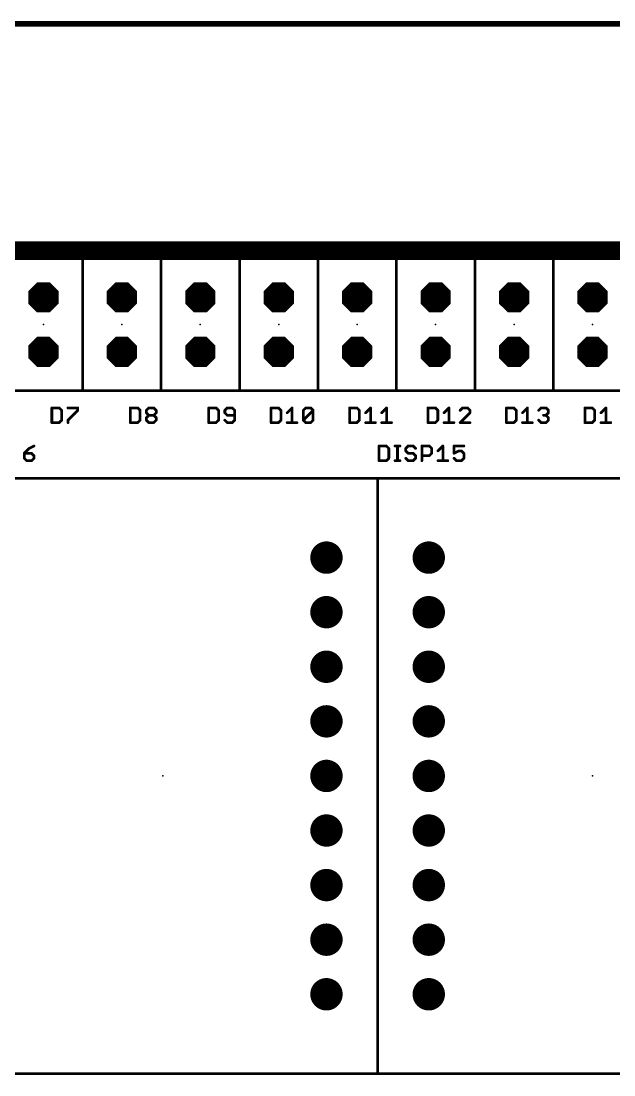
# Model space of a CAD drawing. Extents: x 0 to 426, y 0 to 160.
# Drawn here: x 53.41 to 80.99, y 111.09 to 160.13 of the extents above; entities that cross this region are included whole.
import ezdxf

# ---------------------------------------------------------------- set-up
doc = ezdxf.new("R2010")
doc.units = 0
doc.header["$MEASUREMENT"] = 0
doc.layers.get('0').update_dxf_attribs({"linetype": 'CONTINUOUS'})
for name, color, linetype in [('17', 82, 'CONTINUOUS'), ('20', 7, 'CONTINUOUS'), ('21', 253, 'CONTINUOUS'), ('23', 7, 'CONTINUOUS'), ('25', 253, 'CONTINUOUS')]:
    doc.layers.add(name, color=color, linetype=linetype)

# ---------------------------------------------------------------- blocks, each defined once
blk = doc.blocks.new('OCTAGONP')
at = {"const_width": 0.5}
blk.add_lwpolyline([(-0.25, -0.1036), (-0.25, 0.1036), (-0.1036, 0.25), (0.1036, 0.25), (0.25, 0.1036), (0.25, -0.1036), (0.1036, -0.25), (-0.1036, -0.25), (-0.25, -0.1036), (-0.25, 0.1036)], dxfattribs=at)
blk = doc.blocks.new('ROUNDP')
at = {"const_width": 0.5}
blk.add_lwpolyline([(0, -0.25, 1), (0, 0.25, 1), (0, -0.25)], format="xyb", dxfattribs=at)

msp = doc.modelspace()

# ---------------------------------------------------------------- linework, layer by layer
at = {"layer": '20', "const_width": 0.254}
msp.add_lwpolyline([(395, 160), (5, 160)], dxfattribs=at)
at = {"layer": '21', "const_width": 0.127}
for points in [[(56.275, 149.81), (52.625, 149.81)], [(56.275, 149.81), (52.625, 149.81)], [(56.275, 149.683), (52.625, 149.683)], [(56.275, 149.556), (52.625, 149.556)], [(56.275, 149.075), (56.275, 149.81)], [(59.925, 149.81), (56.275, 149.81)], [(56.275, 149.81), (56.275, 149.075)], [(59.925, 149.81), (56.275, 149.81)], [(59.925, 149.683), (56.275, 149.683)], [(59.925, 149.556), (56.275, 149.556)], [(59.925, 149.075), (59.925, 149.81)], [(63.575, 149.81), (59.925, 149.81)], [(59.925, 149.81), (59.925, 149.075)], [(63.575, 149.81), (59.925, 149.81)], [(63.575, 149.683), (59.925, 149.683)], [(63.575, 149.556), (59.925, 149.556)], [(63.575, 149.075), (63.575, 149.81)], [(67.225, 149.81), (63.575, 149.81)], [(63.575, 149.81), (63.575, 149.075)], [(67.225, 149.81), (63.575, 149.81)], [(67.225, 149.683), (63.575, 149.683)], [(67.225, 149.556), (63.575, 149.556)], [(67.225, 149.075), (67.225, 149.81)], [(70.875, 149.81), (67.225, 149.81)], [(67.225, 149.81), (67.225, 149.075)], [(70.875, 149.81), (67.225, 149.81)], [(70.875, 149.683), (67.225, 149.683)], [(70.875, 149.556), (67.225, 149.556)], [(70.875, 149.075), (70.875, 149.81)], [(74.525, 149.81), (70.875, 149.81)], [(70.875, 149.81), (70.875, 149.075)], [(74.525, 149.81), (70.875, 149.81)], [(74.525, 149.683), (70.875, 149.683)], [(74.525, 149.556), (70.875, 149.556)], [(74.525, 149.075), (74.525, 149.81)], [(78.175, 149.81), (74.525, 149.81)], [(74.525, 149.81), (74.525, 149.075)], [(78.175, 149.81), (74.525, 149.81)], [(78.175, 149.683), (74.525, 149.683)], [(78.175, 149.556), (74.525, 149.556)], [(78.175, 149.075), (78.175, 149.81)], [(81.825, 149.81), (78.175, 149.81)], [(78.175, 149.81), (78.175, 149.075)], [(81.825, 149.81), (78.175, 149.81)], [(81.825, 149.683), (78.175, 149.683)], [(81.825, 149.556), (78.175, 149.556)], [(56.275, 149.429), (52.625, 149.429)], [(56.275, 149.302), (52.625, 149.302)], [(56.275, 149.175), (52.625, 149.175)], [(52.625, 149.075), (56.275, 149.075)], [(52.625, 149.075), (56.275, 149.075)], [(59.925, 149.429), (56.275, 149.429)], [(59.925, 149.302), (56.275, 149.302)], [(59.925, 149.175), (56.275, 149.175)], [(56.275, 149.075), (56.275, 142.925)], [(56.275, 149.075), (59.925, 149.075)], [(56.275, 142.925), (56.275, 149.075)], [(56.275, 149.075), (59.925, 149.075)], [(63.575, 149.429), (59.925, 149.429)], [(63.575, 149.302), (59.925, 149.302)], [(63.575, 149.175), (59.925, 149.175)], [(59.925, 149.075), (59.925, 142.925)], [(59.925, 149.075), (63.575, 149.075)], [(59.925, 142.925), (59.925, 149.075)], [(59.925, 149.075), (63.575, 149.075)], [(67.225, 149.429), (63.575, 149.429)], [(67.225, 149.302), (63.575, 149.302)], [(67.225, 149.175), (63.575, 149.175)], [(63.575, 149.075), (63.575, 142.925)], [(63.575, 149.075), (67.225, 149.075)], [(63.575, 142.925), (63.575, 149.075)], [(63.575, 149.075), (67.225, 149.075)], [(70.875, 149.429), (67.225, 149.429)], [(70.875, 149.302), (67.225, 149.302)], [(70.875, 149.175), (67.225, 149.175)], [(67.225, 149.075), (67.225, 142.925)], [(67.225, 149.075), (70.875, 149.075)], [(67.225, 142.925), (67.225, 149.075)], [(67.225, 149.075), (70.875, 149.075)], [(74.525, 149.429), (70.875, 149.429)], [(74.525, 149.302), (70.875, 149.302)], [(74.525, 149.175), (70.875, 149.175)], [(70.875, 149.075), (70.875, 142.925)], [(70.875, 149.075), (74.525, 149.075)], [(70.875, 142.925), (70.875, 149.075)], [(70.875, 149.075), (74.525, 149.075)], [(78.175, 149.429), (74.525, 149.429)], [(78.175, 149.302), (74.525, 149.302)], [(78.175, 149.175), (74.525, 149.175)], [(74.525, 149.075), (74.525, 142.925)], [(74.525, 149.075), (78.175, 149.075)], [(74.525, 142.925), (74.525, 149.075)], [(74.525, 149.075), (78.175, 149.075)], [(81.825, 149.429), (78.175, 149.429)], [(81.825, 149.302), (78.175, 149.302)], [(81.825, 149.175), (78.175, 149.175)], [(78.175, 149.075), (78.175, 142.925)], [(78.175, 149.075), (81.825, 149.075)], [(78.175, 142.925), (78.175, 149.075)], [(78.175, 149.075), (81.825, 149.075)], [(56.275, 142.925), (52.625, 142.925)], [(59.925, 142.925), (56.275, 142.925)], [(63.575, 142.925), (59.925, 142.925)], [(67.225, 142.925), (63.575, 142.925)], [(70.875, 142.925), (67.225, 142.925)], [(74.525, 142.925), (70.875, 142.925)], [(78.175, 142.925), (74.525, 142.925)], [(81.825, 142.925), (78.175, 142.925)], [(70, 138.85), (50, 138.85)], [(70, 138.85), (70, 111.15)], [(90, 138.85), (70, 138.85)], [(70, 111.15), (70, 138.85)], [(50, 111.15), (70, 111.15)], [(70, 111.15), (90, 111.15)]]:
    msp.add_lwpolyline(points, dxfattribs=at)
at = {"layer": '21', "const_width": 0.0635}
for points in [[(56.275, 149.7148, 1), (56.275, 149.6513)], [(56.3068, 149.81, 1), (56.2433, 149.81)], [(56.3068, 149.81, 1), (56.2433, 149.81)], [(56.275, 149.8417, 1), (56.275, 149.7783)], [(56.275, 149.8417, 1), (56.275, 149.7783)], [(56.275, 149.5877, 1), (56.275, 149.5243)], [(56.275, 149.7783, 1), (56.275, 149.8417)], [(56.275, 149.7783, 1), (56.275, 149.8417)], [(56.275, 149.6513, 1), (56.275, 149.7148)], [(56.275, 149.5243, 1), (56.275, 149.5877)], [(59.9568, 149.81, 1), (59.8933, 149.81)], [(59.9568, 149.81, 1), (59.8933, 149.81)], [(59.925, 149.8417, 1), (59.925, 149.7783)], [(59.925, 149.8417, 1), (59.925, 149.7783)], [(59.925, 149.7148, 1), (59.925, 149.6513)], [(59.925, 149.5877, 1), (59.925, 149.5243)], [(59.925, 149.7783, 1), (59.925, 149.8417)], [(59.925, 149.7783, 1), (59.925, 149.8417)], [(59.925, 149.6513, 1), (59.925, 149.7148)], [(59.925, 149.5243, 1), (59.925, 149.5877)], [(63.575, 149.7148, 1), (63.575, 149.6513)], [(63.6068, 149.81, 1), (63.5433, 149.81)], [(63.6068, 149.81, 1), (63.5433, 149.81)], [(63.575, 149.8417, 1), (63.575, 149.7783)], [(63.575, 149.8417, 1), (63.575, 149.7783)], [(63.575, 149.5877, 1), (63.575, 149.5243)], [(63.575, 149.7783, 1), (63.575, 149.8417)], [(63.575, 149.7783, 1), (63.575, 149.8417)], [(63.575, 149.6513, 1), (63.575, 149.7148)], [(63.575, 149.5243, 1), (63.575, 149.5877)], [(67.2568, 149.81, 1), (67.1933, 149.81)], [(67.2568, 149.81, 1), (67.1933, 149.81)], [(67.225, 149.8417, 1), (67.225, 149.7783)], [(67.225, 149.8417, 1), (67.225, 149.7783)], [(67.225, 149.7148, 1), (67.225, 149.6513)], [(67.225, 149.5877, 1), (67.225, 149.5243)], [(67.225, 149.7783, 1), (67.225, 149.8417)], [(67.225, 149.7783, 1), (67.225, 149.8417)], [(67.225, 149.6513, 1), (67.225, 149.7148)], [(67.225, 149.5243, 1), (67.225, 149.5877)], [(70.9068, 149.81, 1), (70.8432, 149.81)], [(70.9068, 149.81, 1), (70.8432, 149.81)], [(70.875, 149.7148, 1), (70.875, 149.6513)], [(70.875, 149.8417, 1), (70.875, 149.7783)], [(70.875, 149.8417, 1), (70.875, 149.7783)], [(70.875, 149.5877, 1), (70.875, 149.5243)], [(70.875, 149.7783, 1), (70.875, 149.8417)], [(70.875, 149.7783, 1), (70.875, 149.8417)], [(70.875, 149.6513, 1), (70.875, 149.7148)], [(70.875, 149.5243, 1), (70.875, 149.5877)], [(74.525, 149.7148, 1), (74.525, 149.6513)], [(74.5568, 149.81, 1), (74.4933, 149.81)], [(74.5568, 149.81, 1), (74.4933, 149.81)], [(74.525, 149.8417, 1), (74.525, 149.7783)], [(74.525, 149.8417, 1), (74.525, 149.7783)], [(74.525, 149.5877, 1), (74.525, 149.5243)], [(74.525, 149.7783, 1), (74.525, 149.8417)], [(74.525, 149.7783, 1), (74.525, 149.8417)], [(74.525, 149.6513, 1), (74.525, 149.7148)], [(74.525, 149.5243, 1), (74.525, 149.5877)], [(78.2067, 149.81, 1), (78.1432, 149.81)], [(78.2067, 149.81, 1), (78.1432, 149.81)], [(78.175, 149.8417, 1), (78.175, 149.7783)], [(78.175, 149.8417, 1), (78.175, 149.7783)], [(78.175, 149.7148, 1), (78.175, 149.6513)], [(78.175, 149.5877, 1), (78.175, 149.5243)], [(78.175, 149.7783, 1), (78.175, 149.8417)], [(78.175, 149.7783, 1), (78.175, 149.8417)], [(78.175, 149.6513, 1), (78.175, 149.7148)], [(78.175, 149.5243, 1), (78.175, 149.5877)], [(56.275, 149.3338, 1), (56.275, 149.2703)], [(56.275, 149.1068, 1), (56.275, 149.0433)], [(56.275, 149.1068, 1), (56.275, 149.0433)], [(56.275, 149.4607, 1), (56.275, 149.3973)], [(56.275, 149.2067, 1), (56.275, 149.1433)], [(56.3068, 149.075, 1), (56.2433, 149.075)], [(56.3068, 149.075, 1), (56.2433, 149.075)], [(56.2433, 149.075, 1), (56.3068, 149.075)], [(56.2433, 149.075, 1), (56.3068, 149.075)], [(56.275, 149.3973, 1), (56.275, 149.4607)], [(56.275, 149.2703, 1), (56.275, 149.3338)], [(56.275, 149.1433, 1), (56.275, 149.2067)], [(56.275, 149.0433, 1), (56.275, 149.1068)], [(56.275, 149.0433, 1), (56.275, 149.1068)], [(59.925, 149.4607, 1), (59.925, 149.3973)], [(59.925, 149.3338, 1), (59.925, 149.2703)], [(59.925, 149.2067, 1), (59.925, 149.1433)], [(59.9568, 149.075, 1), (59.8933, 149.075)], [(59.925, 149.1068, 1), (59.925, 149.0433)], [(59.9568, 149.075, 1), (59.8933, 149.075)], [(59.925, 149.1068, 1), (59.925, 149.0433)], [(59.8933, 149.075, 1), (59.9568, 149.075)], [(59.8933, 149.075, 1), (59.9568, 149.075)], [(59.925, 149.3973, 1), (59.925, 149.4607)], [(59.925, 149.2703, 1), (59.925, 149.3338)], [(59.925, 149.1433, 1), (59.925, 149.2067)], [(59.925, 149.0433, 1), (59.925, 149.1068)], [(59.925, 149.0433, 1), (59.925, 149.1068)], [(63.575, 149.3338, 1), (63.575, 149.2703)], [(63.575, 149.1068, 1), (63.575, 149.0433)], [(63.575, 149.1068, 1), (63.575, 149.0433)], [(63.575, 149.4607, 1), (63.575, 149.3973)], [(63.575, 149.2067, 1), (63.575, 149.1433)], [(63.6068, 149.075, 1), (63.5433, 149.075)], [(63.6068, 149.075, 1), (63.5433, 149.075)], [(63.5433, 149.075, 1), (63.6068, 149.075)], [(63.5433, 149.075, 1), (63.6068, 149.075)], [(63.575, 149.3973, 1), (63.575, 149.4607)], [(63.575, 149.2703, 1), (63.575, 149.3338)], [(63.575, 149.1433, 1), (63.575, 149.2067)], [(63.575, 149.0433, 1), (63.575, 149.1068)], [(63.575, 149.0433, 1), (63.575, 149.1068)], [(67.225, 149.4607, 1), (67.225, 149.3973)], [(67.225, 149.3338, 1), (67.225, 149.2703)], [(67.225, 149.2067, 1), (67.225, 149.1433)], [(67.2568, 149.075, 1), (67.1933, 149.075)], [(67.225, 149.1068, 1), (67.225, 149.0433)], [(67.2568, 149.075, 1), (67.1933, 149.075)], [(67.225, 149.1068, 1), (67.225, 149.0433)], [(67.1933, 149.075, 1), (67.2568, 149.075)], [(67.1933, 149.075, 1), (67.2568, 149.075)], [(67.225, 149.3973, 1), (67.225, 149.4607)], [(67.225, 149.2703, 1), (67.225, 149.3338)], [(67.225, 149.1433, 1), (67.225, 149.2067)], [(67.225, 149.0433, 1), (67.225, 149.1068)], [(67.225, 149.0433, 1), (67.225, 149.1068)], [(70.9068, 149.075, 1), (70.8432, 149.075)], [(70.9068, 149.075, 1), (70.8432, 149.075)], [(70.8432, 149.075, 1), (70.9068, 149.075)], [(70.8432, 149.075, 1), (70.9068, 149.075)], [(70.875, 149.3338, 1), (70.875, 149.2703)], [(70.875, 149.1068, 1), (70.875, 149.0433)], [(70.875, 149.1068, 1), (70.875, 149.0433)], [(70.875, 149.4607, 1), (70.875, 149.3973)], [(70.875, 149.2067, 1), (70.875, 149.1433)], [(70.875, 149.3973, 1), (70.875, 149.4607)], [(70.875, 149.2703, 1), (70.875, 149.3338)], [(70.875, 149.1433, 1), (70.875, 149.2067)], [(70.875, 149.0433, 1), (70.875, 149.1068)], [(70.875, 149.0433, 1), (70.875, 149.1068)], [(74.525, 149.3338, 1), (74.525, 149.2703)], [(74.525, 149.1068, 1), (74.525, 149.0433)], [(74.525, 149.1068, 1), (74.525, 149.0433)], [(74.525, 149.4607, 1), (74.525, 149.3973)], [(74.525, 149.2067, 1), (74.525, 149.1433)], [(74.5568, 149.075, 1), (74.4933, 149.075)], [(74.5568, 149.075, 1), (74.4933, 149.075)], [(74.4933, 149.075, 1), (74.5568, 149.075)], [(74.4933, 149.075, 1), (74.5568, 149.075)], [(74.525, 149.3973, 1), (74.525, 149.4607)], [(74.525, 149.2703, 1), (74.525, 149.3338)], [(74.525, 149.1433, 1), (74.525, 149.2067)], [(74.525, 149.0433, 1), (74.525, 149.1068)], [(74.525, 149.0433, 1), (74.525, 149.1068)], [(78.2067, 149.075, 1), (78.1432, 149.075)], [(78.2067, 149.075, 1), (78.1432, 149.075)], [(78.1432, 149.075, 1), (78.2067, 149.075)], [(78.1432, 149.075, 1), (78.2067, 149.075)], [(78.175, 149.4607, 1), (78.175, 149.3973)], [(78.175, 149.3338, 1), (78.175, 149.2703)], [(78.175, 149.2067, 1), (78.175, 149.1433)], [(78.175, 149.1068, 1), (78.175, 149.0433)], [(78.175, 149.1068, 1), (78.175, 149.0433)], [(78.175, 149.3973, 1), (78.175, 149.4607)], [(78.175, 149.2703, 1), (78.175, 149.3338)], [(78.175, 149.1433, 1), (78.175, 149.2067)], [(78.175, 149.0433, 1), (78.175, 149.1068)], [(78.175, 149.0433, 1), (78.175, 149.1068)], [(56.275, 142.9567, 1), (56.275, 142.8933)], [(56.2433, 142.925, 1), (56.3068, 142.925)], [(56.2433, 142.925, 1), (56.3068, 142.925)], [(56.275, 142.8933, 1), (56.275, 142.9567)], [(59.925, 142.9567, 1), (59.925, 142.8933)], [(59.8933, 142.925, 1), (59.9568, 142.925)], [(59.8933, 142.925, 1), (59.9568, 142.925)], [(59.925, 142.8933, 1), (59.925, 142.9567)], [(63.575, 142.9567, 1), (63.575, 142.8933)], [(63.5433, 142.925, 1), (63.6068, 142.925)], [(63.5433, 142.925, 1), (63.6068, 142.925)], [(63.575, 142.8933, 1), (63.575, 142.9567)], [(67.225, 142.9567, 1), (67.225, 142.8933)], [(67.1933, 142.925, 1), (67.2568, 142.925)], [(67.1933, 142.925, 1), (67.2568, 142.925)], [(67.225, 142.8933, 1), (67.225, 142.9567)], [(70.8432, 142.925, 1), (70.9068, 142.925)], [(70.8432, 142.925, 1), (70.9068, 142.925)], [(70.875, 142.9567, 1), (70.875, 142.8933)], [(70.875, 142.8933, 1), (70.875, 142.9567)], [(74.525, 142.9567, 1), (74.525, 142.8933)], [(74.4933, 142.925, 1), (74.5568, 142.925)], [(74.4933, 142.925, 1), (74.5568, 142.925)], [(74.525, 142.8933, 1), (74.525, 142.9567)], [(78.1432, 142.925, 1), (78.2067, 142.925)], [(78.1432, 142.925, 1), (78.2067, 142.925)], [(78.175, 142.9567, 1), (78.175, 142.8933)], [(78.175, 142.8933, 1), (78.175, 142.9567)], [(70.0318, 138.85, 1), (69.9682, 138.85)], [(70.0318, 138.85, 1), (69.9682, 138.85)], [(70, 138.8817, 1), (70, 138.8183)], [(70, 138.8183, 1), (70, 138.8817)], [(69.9682, 111.15, 1), (70.0318, 111.15)], [(69.9682, 111.15, 1), (70.0318, 111.15)], [(70, 111.1818, 1), (70, 111.1183)], [(70, 111.1183, 1), (70, 111.1818)]]:
    msp.add_lwpolyline(points, format="xyb", dxfattribs=at)
at = {"layer": '23'}
for p in [(54.45, 146), (58.1, 146), (61.75, 146), (65.4, 146), (69.05, 146), (72.7, 146), (76.35, 146), (80, 146), (60, 125), (80, 125)]:
    msp.add_point(p, dxfattribs=at)
at = {"layer": '25', "const_width": 0.127}
for points in [[(54.8417, 142.1271), (54.8417, 141.4407)], [(55.1849, 142.1271), (54.8417, 142.1271)], [(55.2993, 142.0127), (55.1849, 142.1271)], [(55.2993, 141.5551), (55.2993, 142.0127)], [(55.5901, 142.1271), (56.0477, 142.1271)], [(56.0477, 142.0127), (55.5901, 141.5551)], [(56.0477, 142.1271), (56.0477, 142.0127)], [(58.4917, 142.1271), (58.4917, 141.4407)], [(58.8349, 142.1271), (58.4917, 142.1271)], [(58.9493, 142.0127), (58.8349, 142.1271)], [(58.9493, 141.5551), (58.9493, 142.0127)], [(59.2401, 142.0127), (59.3545, 142.1271)], [(59.2401, 141.8983), (59.2401, 142.0127)], [(59.3545, 141.7839), (59.2401, 141.8983)], [(59.2401, 141.6695), (59.3545, 141.7839)], [(59.2401, 141.5551), (59.2401, 141.6695)], [(59.3545, 142.1271), (59.5833, 142.1271)], [(59.3545, 141.7839), (59.5833, 141.7839)], [(59.5833, 142.1271), (59.6977, 142.0127)], [(59.6977, 141.8983), (59.5833, 141.7839)], [(59.5833, 141.7839), (59.6977, 141.6695)], [(59.6977, 142.0127), (59.6977, 141.8983)], [(59.6977, 141.6695), (59.6977, 141.5551)], [(62.1417, 142.1271), (62.1417, 141.4407)], [(62.4849, 142.1271), (62.1417, 142.1271)], [(62.5993, 142.0127), (62.4849, 142.1271)], [(62.5993, 141.5551), (62.5993, 142.0127)], [(63.0045, 142.1271), (62.8901, 142.0127)], [(62.8901, 142.0127), (62.8901, 141.8983)], [(62.8901, 141.8983), (63.0045, 141.7839)], [(63.2333, 142.1271), (63.0045, 142.1271)], [(63.0045, 141.7839), (63.3477, 141.7839)], [(63.3477, 142.0127), (63.2333, 142.1271)], [(63.3477, 141.5551), (63.3477, 142.0127)], [(65.0433, 142.1271), (65.0433, 141.4407)], [(65.3864, 142.1271), (65.0433, 142.1271)], [(65.5008, 142.0127), (65.3864, 142.1271)], [(65.5008, 141.5551), (65.5008, 142.0127)], [(65.7917, 141.8983), (66.0205, 142.1271)], [(66.0205, 142.1271), (66.0205, 141.4407)], [(66.5401, 142.0127), (66.6545, 142.1271)], [(66.5401, 141.5551), (66.5401, 142.0127)], [(66.5401, 141.5551), (66.9977, 142.0127)], [(66.6545, 142.1271), (66.8833, 142.1271)], [(66.8833, 142.1271), (66.9977, 142.0127)], [(66.9977, 142.0127), (66.9977, 141.5551)], [(68.6933, 142.1271), (68.6933, 141.4407)], [(69.0364, 142.1271), (68.6933, 142.1271)], [(69.1508, 142.0127), (69.0364, 142.1271)], [(69.1508, 141.5551), (69.1508, 142.0127)], [(69.4417, 141.8983), (69.6705, 142.1271)], [(69.6705, 142.1271), (69.6705, 141.4407)], [(70.1901, 141.8983), (70.4189, 142.1271)], [(70.4189, 142.1271), (70.4189, 141.4407)], [(72.3433, 142.1271), (72.3433, 141.4407)], [(72.6864, 142.1271), (72.3433, 142.1271)], [(72.8008, 142.0127), (72.6864, 142.1271)], [(72.8008, 141.5551), (72.8008, 142.0127)], [(73.0917, 141.8983), (73.3205, 142.1271)], [(73.3205, 142.1271), (73.3205, 141.4407)], [(73.9545, 142.1271), (73.8401, 142.0127)], [(73.8401, 141.4407), (74.2977, 141.8983)], [(74.1833, 142.1271), (73.9545, 142.1271)], [(74.2977, 142.0127), (74.1833, 142.1271)], [(74.2977, 141.8983), (74.2977, 142.0127)], [(75.9933, 142.1271), (75.9933, 141.4407)], [(76.3364, 142.1271), (75.9933, 142.1271)], [(76.4508, 142.0127), (76.3364, 142.1271)], [(76.4508, 141.5551), (76.4508, 142.0127)], [(76.7417, 141.8983), (76.9705, 142.1271)], [(76.9705, 142.1271), (76.9705, 141.4407)], [(77.4901, 142.0127), (77.6045, 142.1271)], [(77.6045, 142.1271), (77.8333, 142.1271)], [(77.8333, 141.7839), (77.7189, 141.7839)], [(77.8333, 142.1271), (77.9477, 142.0127)], [(77.9477, 141.8983), (77.8333, 141.7839)], [(77.8333, 141.7839), (77.9477, 141.6695)], [(77.9477, 142.0127), (77.9477, 141.8983)], [(77.9477, 141.6695), (77.9477, 141.5551)], [(79.6433, 142.1271), (79.6433, 141.4407)], [(79.9864, 142.1271), (79.6433, 142.1271)], [(80.1008, 142.0127), (79.9864, 142.1271)], [(80.1008, 141.5551), (80.1008, 142.0127)], [(80.3917, 141.8983), (80.6205, 142.1271)], [(80.6205, 142.1271), (80.6205, 141.4407)], [(54.8417, 141.4407), (55.1849, 141.4407)], [(55.1849, 141.4407), (55.2993, 141.5551)], [(55.5901, 141.5551), (55.5901, 141.4407)], [(58.4917, 141.4407), (58.8349, 141.4407)], [(58.8349, 141.4407), (58.9493, 141.5551)], [(59.3545, 141.4407), (59.2401, 141.5551)], [(59.5833, 141.4407), (59.3545, 141.4407)], [(59.6977, 141.5551), (59.5833, 141.4407)], [(62.1417, 141.4407), (62.4849, 141.4407)], [(62.4849, 141.4407), (62.5993, 141.5551)], [(62.8901, 141.5551), (63.0045, 141.4407)], [(63.0045, 141.4407), (63.2333, 141.4407)], [(63.2333, 141.4407), (63.3477, 141.5551)], [(65.0433, 141.4407), (65.3864, 141.4407)], [(65.3864, 141.4407), (65.5008, 141.5551)], [(65.7917, 141.4407), (66.2493, 141.4407)], [(66.6545, 141.4407), (66.5401, 141.5551)], [(66.8833, 141.4407), (66.6545, 141.4407)], [(66.9977, 141.5551), (66.8833, 141.4407)], [(68.6933, 141.4407), (69.0364, 141.4407)], [(69.0364, 141.4407), (69.1508, 141.5551)], [(69.4417, 141.4407), (69.8993, 141.4407)], [(70.1901, 141.4407), (70.6477, 141.4407)], [(72.3433, 141.4407), (72.6864, 141.4407)], [(72.6864, 141.4407), (72.8008, 141.5551)], [(73.0917, 141.4407), (73.5493, 141.4407)], [(74.2977, 141.4407), (73.8401, 141.4407)], [(75.9933, 141.4407), (76.3364, 141.4407)], [(76.3364, 141.4407), (76.4508, 141.5551)], [(76.7417, 141.4407), (77.1993, 141.4407)], [(77.6045, 141.4407), (77.4901, 141.5551)], [(77.8333, 141.4407), (77.6045, 141.4407)], [(77.9477, 141.5551), (77.8333, 141.4407)], [(79.6433, 141.4407), (79.9864, 141.4407)], [(79.9864, 141.4407), (80.1008, 141.5551)], [(80.3917, 141.4407), (80.8493, 141.4407)], [(53.7849, 140.2405), (53.5561, 140.0117)], [(54.0137, 140.3549), (53.7849, 140.2405)], [(70.0635, 140.3549), (70.0635, 139.6685)], [(70.4067, 140.3549), (70.0635, 140.3549)], [(70.5211, 140.2405), (70.4067, 140.3549)], [(70.5211, 139.7829), (70.5211, 140.2405)], [(70.8119, 140.3549), (71.0407, 140.3549)], [(70.9263, 139.6685), (70.9263, 140.3549)], [(71.4253, 140.3549), (71.3109, 140.2405)], [(71.3109, 140.2405), (71.3109, 140.1261)], [(71.654, 140.3549), (71.4253, 140.3549)], [(71.7685, 140.2405), (71.654, 140.3549)], [(72.0593, 139.6685), (72.0593, 140.3549)], [(72.0593, 140.3549), (72.4025, 140.3549)], [(72.4025, 140.3549), (72.5169, 140.2405)], [(72.5169, 140.2405), (72.5169, 140.0117)], [(72.8077, 140.1261), (73.0365, 140.3549)], [(73.0365, 140.3549), (73.0365, 139.6685)], [(74.0137, 140.3549), (73.5561, 140.3549)], [(73.5561, 140.3549), (73.5561, 140.0117)], [(53.5561, 140.0117), (53.5561, 139.7829)], [(53.8993, 140.0117), (53.5561, 140.0117)], [(53.5561, 139.7829), (53.6705, 139.6685)], [(54.0137, 139.8973), (53.8993, 140.0117)], [(53.8993, 139.6685), (54.0137, 139.7829)], [(54.0137, 139.7829), (54.0137, 139.8973)], [(70.4067, 139.6685), (70.5211, 139.7829)], [(71.3109, 140.1261), (71.4253, 140.0117)], [(71.4253, 139.6685), (71.3109, 139.7829)], [(71.4253, 140.0117), (71.654, 140.0117)], [(71.654, 140.0117), (71.7685, 139.8973)], [(71.7685, 139.7829), (71.654, 139.6685)], [(71.7685, 139.8973), (71.7685, 139.7829)], [(72.4025, 139.8973), (72.0593, 139.8973)], [(72.5169, 140.0117), (72.4025, 139.8973)], [(73.5561, 140.0117), (73.7849, 140.1261)], [(73.6705, 139.6685), (73.5561, 139.7829)], [(73.7849, 140.1261), (73.8993, 140.1261)], [(73.8993, 140.1261), (74.0137, 140.0117)], [(74.0137, 139.7829), (73.8993, 139.6685)], [(74.0137, 140.0117), (74.0137, 139.7829)], [(53.6705, 139.6685), (53.8993, 139.6685)], [(70.0635, 139.6685), (70.4067, 139.6685)], [(70.8119, 139.6685), (71.0407, 139.6685)], [(71.654, 139.6685), (71.4253, 139.6685)], [(72.8077, 139.6685), (73.2653, 139.6685)], [(73.8993, 139.6685), (73.6705, 139.6685)]]:
    msp.add_lwpolyline(points, dxfattribs=at)
at = {"layer": '25', "const_width": 0.0635}
for points in [[(54.8734, 142.1271, 1), (54.8099, 142.1271)], [(54.8417, 142.1588, 1), (54.8417, 142.0953)], [(55.2073, 142.1495, 1), (55.1624, 142.1046)], [(55.1849, 142.0953, 1), (55.1849, 142.1588)], [(55.331, 142.0127, 1), (55.2675, 142.0127)], [(55.2768, 141.9902, 1), (55.3217, 142.0351)], [(55.5901, 142.1588, 1), (55.5901, 142.0953)], [(56.0794, 142.1271, 1), (56.0159, 142.1271)], [(56.0159, 142.0127, 1), (56.0794, 142.0127)], [(56.0701, 141.9902, 1), (56.0252, 142.0351)], [(56.0477, 142.0953, 1), (56.0477, 142.1588)], [(58.5234, 142.1271, 1), (58.4599, 142.1271)], [(58.4917, 142.1588, 1), (58.4917, 142.0953)], [(58.8573, 142.1495, 1), (58.8124, 142.1046)], [(58.8349, 142.0953, 1), (58.8349, 142.1588)], [(58.981, 142.0127, 1), (58.9175, 142.0127)], [(58.9268, 141.9902, 1), (58.9717, 142.0351)], [(59.2718, 142.0127, 1), (59.2083, 142.0127)], [(59.2083, 141.8983, 1), (59.2718, 141.8983)], [(59.2718, 141.6695, 1), (59.2083, 141.6695)], [(59.2176, 142.0351, 1), (59.2625, 141.9902)], [(59.2625, 141.9207, 1), (59.2176, 141.8758)], [(59.3545, 142.1588, 1), (59.3545, 142.0953)], [(59.3545, 141.8156, 1), (59.3545, 141.7521)], [(59.3769, 142.1046, 1), (59.332, 142.1495)], [(59.3769, 141.7614, 1), (59.332, 141.8063)], [(59.332, 141.7614, 1), (59.3769, 141.8063)], [(59.6057, 142.1495, 1), (59.5608, 142.1046)], [(59.6057, 141.8063, 1), (59.5608, 141.7614)], [(59.5608, 141.8063, 1), (59.6057, 141.7614)], [(59.5833, 142.0953, 1), (59.5833, 142.1588)], [(59.5833, 141.7521, 1), (59.5833, 141.8156)], [(59.7294, 142.0127, 1), (59.6659, 142.0127)], [(59.6659, 141.8983, 1), (59.7294, 141.8983)], [(59.7294, 141.6695, 1), (59.6659, 141.6695)], [(59.6752, 141.9902, 1), (59.7201, 142.0351)], [(59.7201, 141.8758, 1), (59.6752, 141.9207)], [(62.1734, 142.1271, 1), (62.1099, 142.1271)], [(62.1417, 142.1588, 1), (62.1417, 142.0953)], [(62.5073, 142.1495, 1), (62.4624, 142.1046)], [(62.4849, 142.0953, 1), (62.4849, 142.1588)], [(62.631, 142.0127, 1), (62.5675, 142.0127)], [(62.5768, 141.9902, 1), (62.6217, 142.0351)], [(62.9218, 142.0127, 1), (62.8583, 142.0127)], [(62.8676, 142.0351, 1), (62.9125, 141.9902)], [(62.9125, 141.9207, 1), (62.8676, 141.8758)], [(62.8583, 141.8983, 1), (62.9218, 141.8983)], [(63.0045, 142.1588, 1), (63.0045, 142.0953)], [(63.0045, 141.8156, 1), (63.0045, 141.7521)], [(63.0269, 142.1046, 1), (62.982, 142.1495)], [(62.982, 141.7614, 1), (63.0269, 141.8063)], [(63.2557, 142.1495, 1), (63.2108, 142.1046)], [(63.2333, 142.0953, 1), (63.2333, 142.1588)], [(63.3794, 142.0127, 1), (63.3159, 142.0127)], [(63.3252, 141.9902, 1), (63.3701, 142.0351)], [(63.3477, 141.7521, 1), (63.3477, 141.8156)], [(65.075, 142.1271, 1), (65.0115, 142.1271)], [(65.0433, 142.1588, 1), (65.0433, 142.0953)], [(65.4089, 142.1495, 1), (65.364, 142.1046)], [(65.3864, 142.0953, 1), (65.3864, 142.1588)], [(65.5326, 142.0127, 1), (65.4691, 142.0127)], [(65.4784, 141.9902, 1), (65.5233, 142.0351)], [(65.7692, 141.9207, 1), (65.8141, 141.8758)], [(66.0522, 142.1271, 1), (65.9887, 142.1271)], [(66.0429, 142.1046, 1), (65.998, 142.1495)], [(66.5718, 142.0127, 1), (66.5083, 142.0127)], [(66.5176, 142.0351, 1), (66.5625, 141.9902)], [(66.6545, 142.1588, 1), (66.6545, 142.0953)], [(66.6769, 142.1046, 1), (66.632, 142.1495)], [(66.9057, 142.1495, 1), (66.8608, 142.1046)], [(66.8833, 142.0953, 1), (66.8833, 142.1588)], [(67.0294, 142.0127, 1), (66.9659, 142.0127)], [(67.0201, 141.9902, 1), (66.9752, 142.0351)], [(66.9752, 141.9902, 1), (67.0201, 142.0351)], [(68.725, 142.1271, 1), (68.6615, 142.1271)], [(68.6933, 142.1588, 1), (68.6933, 142.0953)], [(69.0589, 142.1495, 1), (69.014, 142.1046)], [(69.0364, 142.0953, 1), (69.0364, 142.1588)], [(69.1826, 142.0127, 1), (69.1191, 142.0127)], [(69.1284, 141.9902, 1), (69.1733, 142.0351)], [(69.4192, 141.9207, 1), (69.4641, 141.8758)], [(69.7022, 142.1271, 1), (69.6387, 142.1271)], [(69.6929, 142.1046, 1), (69.648, 142.1495)], [(70.1676, 141.9207, 1), (70.2125, 141.8758)], [(70.4506, 142.1271, 1), (70.3871, 142.1271)], [(70.4413, 142.1046, 1), (70.3964, 142.1495)], [(72.375, 142.1271, 1), (72.3115, 142.1271)], [(72.3433, 142.1588, 1), (72.3433, 142.0953)], [(72.7089, 142.1495, 1), (72.664, 142.1046)], [(72.6864, 142.0953, 1), (72.6864, 142.1588)], [(72.8326, 142.0127, 1), (72.7691, 142.0127)], [(72.7784, 141.9902, 1), (72.8233, 142.0351)], [(73.0692, 141.9207, 1), (73.1141, 141.8758)], [(73.3522, 142.1271, 1), (73.2887, 142.1271)], [(73.3429, 142.1046, 1), (73.298, 142.1495)], [(73.8176, 142.0351, 1), (73.8625, 141.9902)], [(73.9545, 142.1588, 1), (73.9545, 142.0953)], [(73.9769, 142.1046, 1), (73.932, 142.1495)], [(74.2057, 142.1495, 1), (74.1608, 142.1046)], [(74.1833, 142.0953, 1), (74.1833, 142.1588)], [(74.3294, 142.0127, 1), (74.2659, 142.0127)], [(74.2659, 141.8983, 1), (74.3294, 141.8983)], [(74.3201, 141.8758, 1), (74.2752, 141.9207)], [(74.2752, 141.9902, 1), (74.3201, 142.0351)], [(76.025, 142.1271, 1), (75.9615, 142.1271)], [(75.9933, 142.1588, 1), (75.9933, 142.0953)], [(76.3589, 142.1495, 1), (76.314, 142.1046)], [(76.3364, 142.0953, 1), (76.3364, 142.1588)], [(76.4826, 142.0127, 1), (76.4191, 142.0127)], [(76.4284, 141.9902, 1), (76.4733, 142.0351)], [(76.7192, 141.9207, 1), (76.7641, 141.8758)], [(77.0022, 142.1271, 1), (76.9387, 142.1271)], [(76.9929, 142.1046, 1), (76.948, 142.1495)], [(77.4676, 142.0351, 1), (77.5125, 141.9902)], [(77.6045, 142.1588, 1), (77.6045, 142.0953)], [(77.6269, 142.1046, 1), (77.582, 142.1495)], [(77.7189, 141.8156, 1), (77.7189, 141.7521)], [(77.8557, 142.1495, 1), (77.8108, 142.1046)], [(77.8557, 141.8063, 1), (77.8108, 141.7614)], [(77.8108, 141.8063, 1), (77.8557, 141.7614)], [(77.8333, 142.0953, 1), (77.8333, 142.1588)], [(77.8333, 141.7521, 1), (77.8333, 141.8156)], [(77.9794, 142.0127, 1), (77.9159, 142.0127)], [(77.9159, 141.8983, 1), (77.9794, 141.8983)], [(77.9794, 141.6695, 1), (77.9159, 141.6695)], [(77.9701, 141.8758, 1), (77.9252, 141.9207)], [(77.9252, 141.9902, 1), (77.9701, 142.0351)], [(79.675, 142.1271, 1), (79.6115, 142.1271)], [(79.6433, 142.1588, 1), (79.6433, 142.0953)], [(80.0089, 142.1495, 1), (79.964, 142.1046)], [(79.9864, 142.0953, 1), (79.9864, 142.1588)], [(80.1326, 142.0127, 1), (80.0691, 142.0127)], [(80.0784, 141.9902, 1), (80.1233, 142.0351)], [(80.3692, 141.9207, 1), (80.4141, 141.8758)], [(80.6522, 142.1271, 1), (80.5887, 142.1271)], [(80.6429, 142.1046, 1), (80.598, 142.1495)], [(54.8417, 141.4725, 1), (54.8417, 141.409)], [(54.8099, 141.4407, 1), (54.8734, 141.4407)], [(55.1624, 141.4632, 1), (55.2073, 141.4182)], [(55.1849, 141.409, 1), (55.1849, 141.4725)], [(55.2675, 141.5551, 1), (55.331, 141.5551)], [(55.3217, 141.5326, 1), (55.2768, 141.5775)], [(55.6218, 141.5551, 1), (55.5583, 141.5551)], [(55.5676, 141.5775, 1), (55.6125, 141.5326)], [(55.5583, 141.4407, 1), (55.6218, 141.4407)], [(58.4917, 141.4725, 1), (58.4917, 141.409)], [(58.4599, 141.4407, 1), (58.5234, 141.4407)], [(58.8124, 141.4632, 1), (58.8573, 141.4182)], [(58.8349, 141.409, 1), (58.8349, 141.4725)], [(58.9175, 141.5551, 1), (58.981, 141.5551)], [(58.9717, 141.5326, 1), (58.9268, 141.5775)], [(59.2083, 141.5551, 1), (59.2718, 141.5551)], [(59.2176, 141.6919, 1), (59.2625, 141.647)], [(59.2625, 141.5775, 1), (59.2176, 141.5326)], [(59.3545, 141.4725, 1), (59.3545, 141.409)], [(59.332, 141.4182, 1), (59.3769, 141.4632)], [(59.5608, 141.4632, 1), (59.6057, 141.4182)], [(59.5833, 141.409, 1), (59.5833, 141.4725)], [(59.6659, 141.5551, 1), (59.7294, 141.5551)], [(59.6752, 141.647, 1), (59.7201, 141.6919)], [(59.7201, 141.5326, 1), (59.6752, 141.5775)], [(62.1099, 141.4407, 1), (62.1734, 141.4407)], [(62.1417, 141.4725, 1), (62.1417, 141.409)], [(62.4624, 141.4632, 1), (62.5073, 141.4182)], [(62.4849, 141.409, 1), (62.4849, 141.4725)], [(62.5675, 141.5551, 1), (62.631, 141.5551)], [(62.6217, 141.5326, 1), (62.5768, 141.5775)], [(62.9125, 141.5775, 1), (62.8676, 141.5326)], [(63.0045, 141.4725, 1), (63.0045, 141.409)], [(62.982, 141.4182, 1), (63.0269, 141.4632)], [(63.2108, 141.4632, 1), (63.2557, 141.4182)], [(63.2333, 141.409, 1), (63.2333, 141.4725)], [(63.3159, 141.5551, 1), (63.3794, 141.5551)], [(63.3701, 141.5326, 1), (63.3252, 141.5775)], [(65.0433, 141.4725, 1), (65.0433, 141.409)], [(65.0115, 141.4407, 1), (65.075, 141.4407)], [(65.364, 141.4632, 1), (65.4089, 141.4182)], [(65.3864, 141.409, 1), (65.3864, 141.4725)], [(65.4691, 141.5551, 1), (65.5326, 141.5551)], [(65.5233, 141.5326, 1), (65.4784, 141.5775)], [(65.7917, 141.4725, 1), (65.7917, 141.409)], [(65.9887, 141.4407, 1), (66.0522, 141.4407)], [(66.2493, 141.409, 1), (66.2493, 141.4725)], [(66.5625, 141.5775, 1), (66.5176, 141.5326)], [(66.5176, 141.5775, 1), (66.5625, 141.5326)], [(66.5083, 141.5551, 1), (66.5718, 141.5551)], [(66.6545, 141.4725, 1), (66.6545, 141.409)], [(66.632, 141.4182, 1), (66.6769, 141.4632)], [(66.8608, 141.4632, 1), (66.9057, 141.4182)], [(66.8833, 141.409, 1), (66.8833, 141.4725)], [(66.9659, 141.5551, 1), (67.0294, 141.5551)], [(67.0201, 141.5326, 1), (66.9752, 141.5775)], [(68.6933, 141.4725, 1), (68.6933, 141.409)], [(68.6615, 141.4407, 1), (68.725, 141.4407)], [(69.014, 141.4632, 1), (69.0589, 141.4182)], [(69.0364, 141.409, 1), (69.0364, 141.4725)], [(69.1191, 141.5551, 1), (69.1826, 141.5551)], [(69.1733, 141.5326, 1), (69.1284, 141.5775)], [(69.4417, 141.4725, 1), (69.4417, 141.409)], [(69.6387, 141.4407, 1), (69.7022, 141.4407)], [(69.8993, 141.409, 1), (69.8993, 141.4725)], [(70.1901, 141.4725, 1), (70.1901, 141.409)], [(70.3871, 141.4407, 1), (70.4506, 141.4407)], [(70.6477, 141.409, 1), (70.6477, 141.4725)], [(72.3115, 141.4407, 1), (72.375, 141.4407)], [(72.3433, 141.4725, 1), (72.3433, 141.409)], [(72.664, 141.4632, 1), (72.7089, 141.4182)], [(72.6864, 141.409, 1), (72.6864, 141.4725)], [(72.7691, 141.5551, 1), (72.8326, 141.5551)], [(72.8233, 141.5326, 1), (72.7784, 141.5775)], [(73.0917, 141.4725, 1), (73.0917, 141.409)], [(73.2887, 141.4407, 1), (73.3522, 141.4407)], [(73.5493, 141.409, 1), (73.5493, 141.4725)], [(73.8176, 141.4632, 1), (73.8625, 141.4182)], [(73.8401, 141.4725, 1), (73.8401, 141.409)], [(74.2977, 141.409, 1), (74.2977, 141.4725)], [(75.9933, 141.4725, 1), (75.9933, 141.409)], [(75.9615, 141.4407, 1), (76.025, 141.4407)], [(76.314, 141.4632, 1), (76.3589, 141.4182)], [(76.3364, 141.409, 1), (76.3364, 141.4725)], [(76.4191, 141.5551, 1), (76.4826, 141.5551)], [(76.4733, 141.5326, 1), (76.4284, 141.5775)], [(76.7417, 141.4725, 1), (76.7417, 141.409)], [(76.9387, 141.4407, 1), (77.0022, 141.4407)], [(77.1993, 141.409, 1), (77.1993, 141.4725)], [(77.5125, 141.5775, 1), (77.4676, 141.5326)], [(77.6045, 141.4725, 1), (77.6045, 141.409)], [(77.582, 141.4182, 1), (77.6269, 141.4632)], [(77.8108, 141.4632, 1), (77.8557, 141.4182)], [(77.8333, 141.409, 1), (77.8333, 141.4725)], [(77.9159, 141.5551, 1), (77.9794, 141.5551)], [(77.9252, 141.647, 1), (77.9701, 141.6919)], [(77.9701, 141.5326, 1), (77.9252, 141.5775)], [(79.6433, 141.4725, 1), (79.6433, 141.409)], [(79.6115, 141.4407, 1), (79.675, 141.4407)], [(79.964, 141.4632, 1), (80.0089, 141.4182)], [(79.9864, 141.409, 1), (79.9864, 141.4725)], [(80.0691, 141.5551, 1), (80.1326, 141.5551)], [(80.1233, 141.5326, 1), (80.0784, 141.5775)], [(80.3917, 141.4725, 1), (80.3917, 141.409)], [(80.5887, 141.4407, 1), (80.6522, 141.4407)], [(80.8493, 141.409, 1), (80.8493, 141.4725)], [(53.7707, 140.2689, 1), (53.7991, 140.2121)], [(53.8074, 140.218, 1), (53.7624, 140.2629)], [(54.0279, 140.3265, 1), (53.9995, 140.3833)], [(70.0953, 140.3549, 1), (70.0318, 140.3549)], [(70.0635, 140.3866, 1), (70.0635, 140.3231)], [(70.4291, 140.3773, 1), (70.3842, 140.3324)], [(70.4067, 140.3231, 1), (70.4067, 140.3866)], [(70.5528, 140.2405, 1), (70.4893, 140.2405)], [(70.4986, 140.218, 1), (70.5435, 140.2629)], [(70.8119, 140.3866, 1), (70.8119, 140.3231)], [(70.9581, 140.3549, 1), (70.8946, 140.3549)], [(71.0407, 140.3231, 1), (71.0407, 140.3866)], [(71.3426, 140.2405, 1), (71.2791, 140.2405)], [(71.2884, 140.2629, 1), (71.3333, 140.218)], [(71.4253, 140.3866, 1), (71.4253, 140.3231)], [(71.4477, 140.3324, 1), (71.4028, 140.3773)], [(71.6765, 140.3773, 1), (71.6316, 140.3324)], [(71.654, 140.3231, 1), (71.654, 140.3866)], [(71.746, 140.218, 1), (71.7909, 140.2629)], [(72.091, 140.3549, 1), (72.0275, 140.3549)], [(72.0593, 140.3866, 1), (72.0593, 140.3231)], [(72.4249, 140.3773, 1), (72.38, 140.3324)], [(72.4025, 140.3231, 1), (72.4025, 140.3866)], [(72.5486, 140.2405, 1), (72.4851, 140.2405)], [(72.4944, 140.218, 1), (72.5393, 140.2629)], [(73.0682, 140.3549, 1), (73.0047, 140.3549)], [(73.0589, 140.3324, 1), (73.014, 140.3773)], [(73.5879, 140.3549, 1), (73.5244, 140.3549)], [(73.5561, 140.3866, 1), (73.5561, 140.3231)], [(74.0137, 140.3231, 1), (74.0137, 140.3866)], [(53.5879, 140.0117, 1), (53.5244, 140.0117)], [(53.5561, 140.0434, 1), (53.5561, 139.9799)], [(53.5244, 139.7829, 1), (53.5879, 139.7829)], [(53.5337, 140.0341, 1), (53.5786, 139.9892)], [(53.5786, 139.8053, 1), (53.5337, 139.7604)], [(53.9217, 140.0341, 1), (53.8768, 139.9892)], [(53.8993, 139.9799, 1), (53.8993, 140.0434)], [(54.0454, 139.8973, 1), (53.9819, 139.8973)], [(53.9819, 139.7829, 1), (54.0454, 139.7829)], [(53.9912, 139.8748, 1), (54.0361, 139.9197)], [(54.0361, 139.7604, 1), (53.9912, 139.8053)], [(70.4893, 139.7829, 1), (70.5528, 139.7829)], [(70.5435, 139.7604, 1), (70.4986, 139.8053)], [(71.3333, 140.1485, 1), (71.2884, 140.1036)], [(71.2791, 140.1261, 1), (71.3426, 140.1261)], [(71.3333, 139.8053, 1), (71.2884, 139.7604)], [(71.4253, 140.0434, 1), (71.4253, 139.9799)], [(71.4028, 139.9892, 1), (71.4477, 140.0341)], [(71.6765, 140.0341, 1), (71.6316, 139.9892)], [(71.654, 139.9799, 1), (71.654, 140.0434)], [(71.8002, 139.8973, 1), (71.7367, 139.8973)], [(71.7367, 139.7829, 1), (71.8002, 139.7829)], [(71.746, 139.8748, 1), (71.7909, 139.9197)], [(71.7909, 139.7604, 1), (71.746, 139.8053)], [(72.0593, 139.929, 1), (72.0593, 139.8655)], [(72.38, 139.9197, 1), (72.4249, 139.8748)], [(72.4025, 139.8655, 1), (72.4025, 139.929)], [(72.4851, 140.0117, 1), (72.5486, 140.0117)], [(72.5393, 139.9892, 1), (72.4944, 140.0341)], [(72.7852, 140.1485, 1), (72.8301, 140.1036)], [(73.5419, 140.0401, 1), (73.5703, 139.9833)], [(73.5244, 140.0117, 1), (73.5879, 140.0117)], [(73.5786, 139.8053, 1), (73.5337, 139.7604)], [(73.7849, 140.1578, 1), (73.7849, 140.0943)], [(73.7991, 140.0977, 1), (73.7707, 140.1545)], [(73.9217, 140.1485, 1), (73.8768, 140.1036)], [(73.8993, 140.0943, 1), (73.8993, 140.1578)], [(74.0454, 140.0117, 1), (73.9819, 140.0117)], [(73.9819, 139.7829, 1), (74.0454, 139.7829)], [(73.9912, 139.9892, 1), (74.0361, 140.0341)], [(74.0361, 139.7604, 1), (73.9912, 139.8053)], [(53.6705, 139.7002, 1), (53.6705, 139.6368)], [(53.6481, 139.646, 1), (53.693, 139.691)], [(53.8768, 139.691, 1), (53.9217, 139.646)], [(53.8993, 139.6368, 1), (53.8993, 139.7002)], [(70.0635, 139.7002, 1), (70.0635, 139.6368)], [(70.0318, 139.6685, 1), (70.0953, 139.6685)], [(70.3842, 139.691, 1), (70.4291, 139.646)], [(70.4067, 139.6368, 1), (70.4067, 139.7002)], [(70.8119, 139.7002, 1), (70.8119, 139.6368)], [(70.8946, 139.6685, 1), (70.9581, 139.6685)], [(71.0407, 139.6368, 1), (71.0407, 139.7002)], [(71.4253, 139.7002, 1), (71.4253, 139.6368)], [(71.4028, 139.646, 1), (71.4477, 139.691)], [(71.6316, 139.691, 1), (71.6765, 139.646)], [(71.654, 139.6368, 1), (71.654, 139.7002)], [(72.0275, 139.6685, 1), (72.091, 139.6685)], [(72.8077, 139.7002, 1), (72.8077, 139.6368)], [(73.0047, 139.6685, 1), (73.0682, 139.6685)], [(73.2653, 139.6368, 1), (73.2653, 139.7002)], [(73.6705, 139.7002, 1), (73.6705, 139.6368)], [(73.6481, 139.646, 1), (73.693, 139.691)], [(73.8768, 139.691, 1), (73.9217, 139.646)], [(73.8993, 139.6368, 1), (73.8993, 139.7002)]]:
    msp.add_lwpolyline(points, format="xyb", dxfattribs=at)

# ---------------------------------------------------------------- block references
at = {"layer": '17'}
for name, p, xscale, yscale in [('OCTAGONP', (54.45, 147.27), 1.408, 1.408), ('OCTAGONP', (54.45, 147.27), 1.408, 1.408), ('OCTAGONP', (58.1, 147.27), 1.408, 1.408), ('OCTAGONP', (58.1, 147.27), 1.408, 1.408), ('OCTAGONP', (61.75, 147.27), 1.408, 1.408), ('OCTAGONP', (61.75, 147.27), 1.408, 1.408), ('OCTAGONP', (65.4, 147.27), 1.408, 1.408), ('OCTAGONP', (65.4, 147.27), 1.408, 1.408), ('OCTAGONP', (69.05, 147.27), 1.408, 1.408), ('OCTAGONP', (69.05, 147.27), 1.408, 1.408), ('OCTAGONP', (72.7, 147.27), 1.408, 1.408), ('OCTAGONP', (72.7, 147.27), 1.408, 1.408), ('OCTAGONP', (76.35, 147.27), 1.408, 1.408), ('OCTAGONP', (76.35, 147.27), 1.408, 1.408), ('OCTAGONP', (80, 147.27), 1.408, 1.408), ('OCTAGONP', (80, 147.27), 1.408, 1.408), ('ROUNDP', (72.38, 135.16), 1.508, 1.508), ('ROUNDP', (72.38, 135.16), 1.508, 1.508), ('ROUNDP', (72.38, 132.62), 1.508, 1.508), ('ROUNDP', (72.38, 132.62), 1.508, 1.508), ('ROUNDP', (72.38, 130.08), 1.508, 1.508), ('ROUNDP', (72.38, 130.08), 1.508, 1.508), ('ROUNDP', (72.38, 127.54), 1.508, 1.508), ('ROUNDP', (72.38, 127.54), 1.508, 1.508), ('ROUNDP', (72.38, 125), 1.508, 1.508), ('ROUNDP', (72.38, 125), 1.508, 1.508), ('ROUNDP', (72.38, 122.46), 1.508, 1.508), ('ROUNDP', (72.38, 122.46), 1.508, 1.508), ('ROUNDP', (72.38, 119.92), 1.508, 1.508), ('ROUNDP', (72.38, 119.92), 1.508, 1.508), ('ROUNDP', (72.38, 117.38), 1.508, 1.508), ('ROUNDP', (72.38, 117.38), 1.508, 1.508), ('ROUNDP', (67.62, 114.84), 1.508, 1.508), ('ROUNDP', (67.62, 114.84), 1.508, 1.508), ('ROUNDP', (72.38, 114.84), 1.508, 1.508), ('ROUNDP', (72.38, 114.84), 1.508, 1.508)]:
    msp.add_blockref(name, p, dxfattribs=dict(at, xscale=xscale, yscale=yscale))
for name, p, xscale, yscale, rotation in [('OCTAGONP', (54.45, 144.73), 1.408, 1.408, 90), ('OCTAGONP', (54.45, 144.73), 1.408, 1.408, 90), ('OCTAGONP', (58.1, 144.73), 1.408, 1.408, 90), ('OCTAGONP', (58.1, 144.73), 1.408, 1.408, 90), ('OCTAGONP', (61.75, 144.73), 1.408, 1.408, 90), ('OCTAGONP', (61.75, 144.73), 1.408, 1.408, 90), ('OCTAGONP', (65.4, 144.73), 1.408, 1.408, 90), ('OCTAGONP', (65.4, 144.73), 1.408, 1.408, 90), ('OCTAGONP', (69.05, 144.73), 1.408, 1.408, 90), ('OCTAGONP', (69.05, 144.73), 1.408, 1.408, 90), ('OCTAGONP', (72.7, 144.73), 1.408, 1.408, 90), ('OCTAGONP', (72.7, 144.73), 1.408, 1.408, 90), ('OCTAGONP', (76.35, 144.73), 1.408, 1.408, 90), ('OCTAGONP', (76.35, 144.73), 1.408, 1.408, 90), ('OCTAGONP', (80, 144.73), 1.408, 1.408, 90), ('OCTAGONP', (80, 144.73), 1.408, 1.408, 90), ('ROUNDP', (67.62, 135.16), 1.508, 1.508, 180), ('ROUNDP', (67.62, 135.16), 1.508, 1.508, 180), ('ROUNDP', (67.62, 132.62), 1.508, 1.508, 180), ('ROUNDP', (67.62, 132.62), 1.508, 1.508, 180), ('ROUNDP', (67.62, 130.08), 1.508, 1.508, 180), ('ROUNDP', (67.62, 130.08), 1.508, 1.508, 180), ('ROUNDP', (67.62, 127.54), 1.508, 1.508, 180), ('ROUNDP', (67.62, 127.54), 1.508, 1.508, 180), ('ROUNDP', (67.62, 125), 1.508, 1.508, 180), ('ROUNDP', (67.62, 125), 1.508, 1.508, 180), ('ROUNDP', (67.62, 122.46), 1.508, 1.508, 180), ('ROUNDP', (67.62, 122.46), 1.508, 1.508, 180), ('ROUNDP', (67.62, 119.92), 1.508, 1.508, 180), ('ROUNDP', (67.62, 119.92), 1.508, 1.508, 180), ('ROUNDP', (67.62, 117.38), 1.508, 1.508, 180), ('ROUNDP', (67.62, 117.38), 1.508, 1.508, 180)]:
    msp.add_blockref(name, p, dxfattribs=dict(at, xscale=xscale, yscale=yscale, rotation=rotation))

doc.saveas('drawing.dxf')
